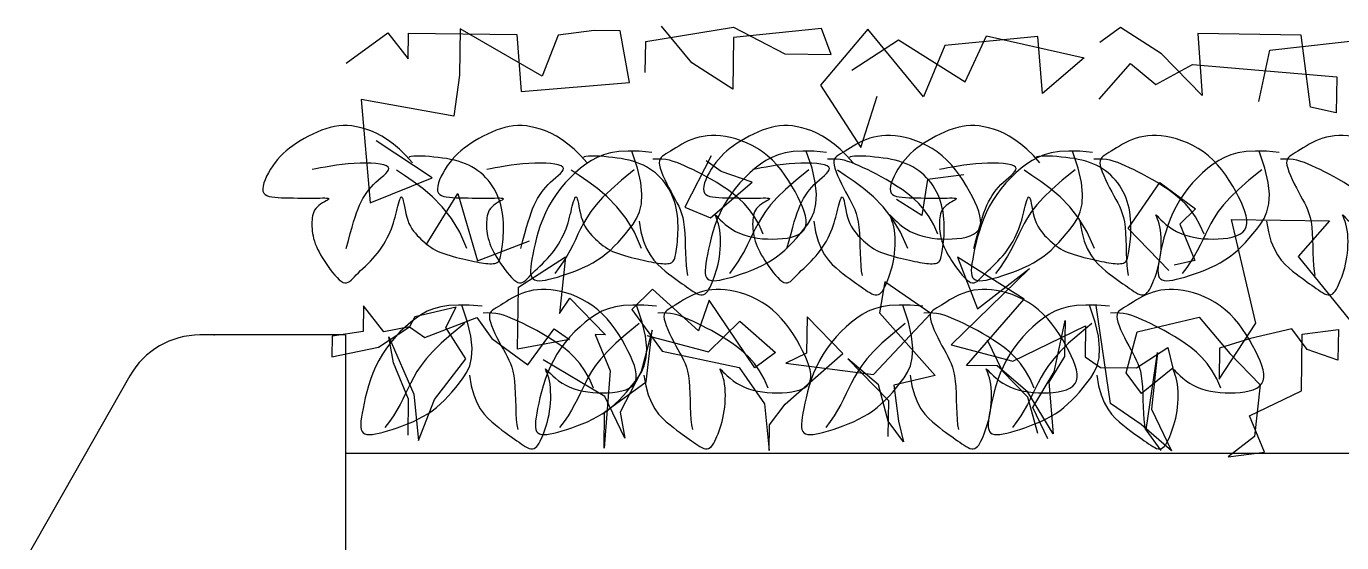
# Model space of a CAD drawing. Extents: x -1568 to -728, y -1287 to -990.
# Drawn here: x -1363.236 to -1359.157, y -1213.645 to -1212.044 of the extents above; entities that cross this region are included whole.
import ezdxf

# ---------------------------------------------------------------- set-up
doc = ezdxf.new("R2010")
doc.units = 0
doc.header["$LTSCALE"] = 5
doc.layers.get('0').update_dxf_attribs({"linetype": 'CONTINUOUS'})
for name, color, linetype in [('fz', 7, 'CONTINUOUS'), ('LH', 94, 'CONTINUOUS'), ('PP-COM', 7, 'CONTINUOUS'), ('尺寸标注', 2, 'CONTINUOUS'), ('绿化', 3, 'CONTINUOUS')]:
    doc.layers.add(name, color=color, linetype=linetype)

# ---------------------------------------------------------------- blocks, each defined once
blk = doc.blocks.new('cs2')
for p, q in [((4730.5877, 1071.789), (4730.1362, 1071.789)), ((4730.5877, 1071.789), (4730.5877, 1069.539)), ((4729.9188, 1071.6624), (4729.5975, 1071.0964))]:
    blk.add_line(p, q)
blk.add_arc((4730.1362, 1071.539), 0.25, 90, 150.42)
blk.add_point((4730.1798, 1071.789))
blk = doc.blocks.new('LIM43')
at = {"color": 98}
for p, q in [((942284.7649, 2579500.7787), (942284.7629, 2579500.6348)), ((942285.019, 2579500.6313), (942284.7649, 2579500.7787)), ((942285.1809, 2579500.773), (942285.0687, 2579500.7585)), ((942285.2609, 2579500.7719), (942285.1809, 2579500.773)), ((942285.2907, 2579500.6116), (942285.2609, 2579500.7719)), ((942285.3405, 2579500.7388), (942285.6132, 2579500.7831)), ((942285.4836, 2579500.6729), (942285.3891, 2579500.7861)), ((942285.8852, 2579500.7793), (942285.6127, 2579500.7511)), ((942285.6132, 2579500.7831), (942285.7721, 2579500.7009)), ((942286.0292, 2579500.7774), (942285.8828, 2579500.6035)), ((942285.9161, 2579500.699), (942285.8852, 2579500.7793)), ((942286.2023, 2579500.5672), (942286.0292, 2579500.7774)), ((942286.8134, 2579500.7827), (942286.7487, 2579500.7356)), ((942286.9403, 2579500.701), (942286.8134, 2579500.7827)), ((942284.4114, 2579500.6716), (942284.5407, 2579500.7657)), ((942284.5407, 2579500.7657), (942284.6036, 2579500.6849)), ((942284.6036, 2579500.6849), (942284.6047, 2579500.7649)), ((942284.6047, 2579500.7649), (942284.9407, 2579500.7603)), ((942284.9407, 2579500.7603), (942284.9543, 2579500.5842)), ((942285.0687, 2579500.7585), (942285.019, 2579500.6313)), ((942285.3392, 2579500.6429), (942285.3405, 2579500.7388)), ((942285.6127, 2579500.7511), (942285.6105, 2579500.5912)), ((942285.9794, 2579500.6501), (942286.1247, 2579500.7441)), ((942286.1247, 2579500.7441), (942286.331, 2579500.6134)), ((942286.557, 2579500.7542), (942286.2685, 2579500.7261)), ((942286.331, 2579500.6134), (942286.397, 2579500.7564)), ((942286.397, 2579500.7564), (942286.7001, 2579500.6883)), ((942286.5706, 2579500.5781), (942286.557, 2579500.7542)), ((942287.3732, 2579500.759), (942287.0532, 2579500.7634)), ((942287.0532, 2579500.7634), (942287.0666, 2579500.5713)), ((942287.2765, 2579500.7124), (942287.6612, 2579500.7551)), ((942287.4021, 2579500.5348), (942287.3732, 2579500.759)), ((942285.7721, 2579500.7009), (942285.9161, 2579500.699)), ((942286.2685, 2579500.7261), (942286.2023, 2579500.5672)), ((942287.0666, 2579500.5713), (942286.9403, 2579500.701)), ((942287.2424, 2579500.5529), (942287.2765, 2579500.7124)), ((942285.6105, 2579500.5912), (942285.4836, 2579500.6729)), ((942286.7001, 2579500.6883), (942286.5706, 2579500.5781)), ((942286.7463, 2579500.5597), (942286.8439, 2579500.6703)), ((942286.8439, 2579500.6703), (942286.923, 2579500.6053)), ((942286.923, 2579500.6053), (942287.0359, 2579500.6677)), ((942287.0359, 2579500.6677), (942287.4835, 2579500.6296)), ((942284.7629, 2579500.6348), (942284.7452, 2579500.5071)), ((942284.9543, 2579500.5842), (942285.2907, 2579500.6116)), ((942287.4835, 2579500.6296), (942287.4819, 2579500.5177)), ((942285.8828, 2579500.6035), (942286.0081, 2579500.4099)), ((942286.0081, 2579500.4099), (942286.0583, 2579500.5691)), ((942284.7452, 2579500.5071), (942284.4578, 2579500.559)), ((942284.4578, 2579500.559), (942284.4855, 2579500.2389)), ((942287.4819, 2579500.5177), (942287.4021, 2579500.5348)), ((942284.6786, 2579500.3162), (942284.5041, 2579500.4305)), ((942285.5437, 2579500.3843), (942285.4615, 2579500.2255)), ((942285.575, 2579500.3359), (942285.5275, 2579500.3685)), ((942285.6706, 2579500.3026), (942285.575, 2579500.3359)), ((942286.3271, 2579500.3256), (942286.2148, 2579500.3112)), ((942284.4855, 2579500.2389), (942284.6786, 2579500.3162)), ((942285.5411, 2579500.1925), (942285.6706, 2579500.3026)), ((942286.2148, 2579500.3112), (942286.1973, 2579500.1995)), ((942286.8369, 2579500.1588), (942286.9349, 2579500.3013)), ((942286.9349, 2579500.3013), (942287.0458, 2579500.2199)), ((942284.6597, 2579500.1086), (942284.7579, 2579500.2671)), ((942284.7579, 2579500.2671), (942284.8191, 2579500.0584)), ((942286.1973, 2579500.1995), (942286.118, 2579500.2485)), ((942285.4615, 2579500.2255), (942285.5411, 2579500.1925)), ((942287.0458, 2579500.2199), (942286.9971, 2579500.1726)), ((942286.9971, 2579500.1726), (942287.0436, 2579500.06)), ((942287.1573, 2579500.1864), (942287.4613, 2579500.1822)), ((942287.233, 2579499.8656), (942287.1573, 2579500.1864)), ((942287.4613, 2579500.1822), (942287.3638, 2579500.0716)), ((942284.8191, 2579500.0584), (942284.98, 2579500.1202)), ((942286.9631, 2579500.0291), (942286.8369, 2579500.1588)), ((942284.946, 2579499.9767), (942285.0913, 2579500.0707)), ((942285.0913, 2579500.0707), (942285.0729, 2579499.8951)), ((942286.5138, 2579499.9393), (942286.3076, 2579500.0701)), ((942286.3076, 2579500.0701), (942286.3694, 2579499.9093)), ((942287.0436, 2579500.06), (942286.9794, 2579500.0449)), ((942287.3638, 2579500.0716), (942287.5999, 2579499.7806)), ((942286.5311, 2579500.035), (942286.2878, 2579499.7985)), ((942286.3694, 2579499.9093), (942286.5311, 2579500.035)), ((942284.9434, 2579499.7849), (942284.946, 2579499.9767)), ((942285.362, 2579499.9711), (942285.2971, 2579499.908)), ((942285.5043, 2579499.8412), (942285.362, 2579499.9711)), ((942286.0825, 2579499.9932), (942286.0652, 2579499.8975)), ((942286.2252, 2579499.8953), (942286.0825, 2579499.9932)), ((942284.4651, 2579499.9194), (942284.464, 2579499.8394)), ((942284.528, 2579499.8386), (942284.4651, 2579499.9194)), ((942284.7531, 2579499.9154), (942284.6247, 2579499.8852)), ((942284.7202, 2579499.8519), (942284.7531, 2579499.9154)), ((942285.0729, 2579499.8951), (942285.1056, 2579499.9426)), ((942285.1056, 2579499.9426), (942285.216, 2579499.8292)), ((942285.5376, 2579499.9367), (942285.5043, 2579499.8412)), ((942285.6787, 2579499.7269), (942285.5376, 2579499.9367)), ((942286.335, 2579499.7339), (942286.5138, 2579499.9393)), ((942286.7815, 2579499.6159), (942286.7376, 2579499.9203)), ((942284.6247, 2579499.8852), (942284.6082, 2579499.8534)), ((942284.6558, 2579499.8208), (942284.8167, 2579499.8826)), ((942284.8167, 2579499.8826), (942284.8638, 2579499.818)), ((942285.2971, 2579499.908), (942285.3914, 2579499.7788)), ((942285.8409, 2579499.8846), (942285.8394, 2579499.7727)), ((942285.9514, 2579499.7711), (942285.8409, 2579499.8846)), ((942286.0465, 2579499.7059), (942286.2252, 2579499.8953)), ((942286.0652, 2579499.8975), (942286.2385, 2579499.7033)), ((942286.8645, 2579499.8386), (942287.0572, 2579499.8839)), ((942287.0572, 2579499.8839), (942287.1517, 2579499.7707)), ((942284.464, 2579499.8394), (942284.3678, 2579499.8248)), ((942284.5114, 2579499.7908), (942284.6082, 2579499.8534)), ((942284.6082, 2579499.8534), (942284.528, 2579499.8386)), ((942284.6082, 2579499.8534), (942284.6558, 2579499.8208)), ((942284.7829, 2579499.7551), (942284.7202, 2579499.8519)), ((942284.9747, 2579499.7365), (942285.0563, 2579499.8473)), ((942285.0563, 2579499.8473), (942285.1038, 2579499.8147)), ((942285.3603, 2579499.8432), (942285.3265, 2579499.7157)), ((942285.3421, 2579499.6835), (942285.3603, 2579499.8432)), ((942285.5354, 2579499.7768), (942285.6327, 2579499.8714)), ((942285.6327, 2579499.8714), (942285.7434, 2579499.774)), ((942286.4792, 2579499.7479), (942286.7047, 2579499.8568)), ((942286.6068, 2579499.7142), (942286.6409, 2579499.8736)), ((942286.6409, 2579499.8736), (942286.6394, 2579499.7617)), ((942286.7047, 2579499.8568), (942286.7034, 2579499.7609)), ((942286.8308, 2579499.7112), (942286.8645, 2579499.8386)), ((942287.1186, 2579499.6912), (942287.233, 2579499.8656)), ((942287.3447, 2579499.848), (942287.2163, 2579499.8178)), ((942287.3919, 2579499.7834), (942287.3447, 2579499.848)), ((942287.3765, 2579499.8316), (942287.4888, 2579499.8461)), ((942287.4888, 2579499.8461), (942287.4874, 2579499.7502)), ((942284.3678, 2579499.8248), (942284.3669, 2579499.7608)), ((942284.5587, 2579499.7422), (942284.5438, 2579499.8224)), ((942284.5438, 2579499.8224), (942284.6214, 2579499.6454)), ((942284.8638, 2579499.818), (942284.9747, 2579499.7365)), ((942285.1038, 2579499.8147), (942284.9434, 2579499.7849)), ((942285.216, 2579499.8292), (942285.184, 2579499.8296)), ((942285.184, 2579499.8296), (942285.2305, 2579499.717)), ((942285.344, 2579499.8274), (942285.5354, 2579499.7768)), ((942286.2878, 2579499.7985), (942286.4792, 2579499.7479)), ((942286.4468, 2579499.7164), (942286.4001, 2579499.813)), ((942287.2163, 2579499.8178), (942287.1199, 2579499.7872)), ((942287.3741, 2579499.6558), (942287.3765, 2579499.8316)), ((942284.3669, 2579499.7608), (942284.5114, 2579499.7908)), ((942284.6852, 2579499.6286), (942284.7829, 2579499.7551)), ((942285.2134, 2579499.6373), (942285.0229, 2579499.7518)), ((942285.3914, 2579499.7788), (942285.6307, 2579499.7276)), ((942285.7434, 2579499.774), (942285.6787, 2579499.7269)), ((942285.7732, 2579499.6137), (942285.9514, 2579499.7711)), ((942285.8394, 2579499.7727), (942285.775, 2579499.7416)), ((942286.0621, 2579499.6737), (942285.9672, 2579499.7549)), ((942285.9672, 2579499.7549), (942286.0934, 2579499.6253)), ((942286.6394, 2579499.7617), (942286.5903, 2579499.6825)), ((942286.7034, 2579499.7609), (942286.751, 2579499.7282)), ((942286.863, 2579499.7267), (942286.9599, 2579499.7893)), ((942286.8924, 2579499.5344), (942286.9276, 2579499.7738)), ((942286.9276, 2579499.7738), (942286.9092, 2579499.5982)), ((942286.9599, 2579499.7893), (942286.975, 2579499.7252)), ((942287.1199, 2579499.7872), (942287.1186, 2579499.6912)), ((942287.1517, 2579499.7707), (942287.2463, 2579499.6735)), ((942287.4874, 2579499.7502), (942287.3919, 2579499.7834)), ((942284.6052, 2579499.6296), (942284.5587, 2579499.7422)), ((942285.2305, 2579499.717), (942285.2112, 2579499.4775)), ((942285.3265, 2579499.7157), (942285.2608, 2579499.5887)), ((942285.6307, 2579499.7276), (942285.7092, 2579499.6146)), ((942285.775, 2579499.7416), (942286.0465, 2579499.7059)), ((942286.431, 2579499.7326), (942286.335, 2579499.7339)), ((942286.5259, 2579499.6514), (942286.431, 2579499.7326)), ((942286.5257, 2579499.6354), (942286.4468, 2579499.7164)), ((942286.5412, 2579499.6032), (942286.6068, 2579499.7142)), ((942286.751, 2579499.7282), (942286.863, 2579499.7267)), ((942286.8779, 2579499.6466), (942286.8308, 2579499.7112)), ((942286.975, 2579499.7252), (942286.8779, 2579499.6466)), ((942285.2128, 2579499.5894), (942285.3421, 2579499.6835)), ((942286.0926, 2579499.5614), (942286.0621, 2579499.6737)), ((942286.2385, 2579499.7033), (942286.1101, 2579499.673)), ((942286.1101, 2579499.673), (942286.1246, 2579499.5609)), ((942286.5903, 2579499.6825), (942286.6041, 2579499.5224)), ((942287.2463, 2579499.6735), (942287.2282, 2579499.5139)), ((942284.6037, 2579499.5177), (942284.6052, 2579499.6296)), ((942284.6214, 2579499.6454), (942284.6354, 2579499.5013)), ((942285.2757, 2579499.5086), (942285.2134, 2579499.6373)), ((942286.5561, 2579499.523), (942286.5257, 2579499.6354)), ((942286.6041, 2579499.5224), (942286.5259, 2579499.6514)), ((942287.213, 2579499.578), (942287.3741, 2579499.6558)), ((942284.6354, 2579499.5013), (942284.6852, 2579499.6286)), ((942285.2112, 2579499.4775), (942285.2128, 2579499.5894)), ((942285.2608, 2579499.5887), (942285.2757, 2579499.5086)), ((942285.7092, 2579499.6146), (942285.7232, 2579499.4705)), ((942285.7243, 2579499.5504), (942285.7732, 2579499.6137)), ((942286.0934, 2579499.6253), (942286.0919, 2579499.5134)), ((942286.5879, 2579499.5066), (942286.5412, 2579499.6032)), ((942286.8766, 2579499.5506), (942286.7815, 2579499.6159)), ((942286.9092, 2579499.5982), (942286.9715, 2579499.4694)), ((942285.7232, 2579499.4705), (942285.7243, 2579499.5504)), ((942286.1397, 2579499.4968), (942286.0926, 2579499.5614)), ((942286.1246, 2579499.5609), (942286.1397, 2579499.4968)), ((942286.9715, 2579499.4694), (942286.8766, 2579499.5506)), ((942287.2595, 2579499.4655), (942287.213, 2579499.578)), ((942286.9395, 2579499.4698), (942286.8924, 2579499.5344)), ((942287.2282, 2579499.5139), (942287.1473, 2579499.451)), ((942287.1473, 2579499.451), (942287.2595, 2579499.4655))]:
    blk.add_line(p, q, dxfattribs=at)
blk = doc.blocks.new('花')
at = {"layer": 'LH', "color": 12}
for p, q in [((0.5797, 0.4507), (0.5698, 0.4448)), ((0.5901, 0.4561), (0.5797, 0.4507)), ((0.6009, 0.461), (0.5901, 0.4561)), ((0.6123, 0.4652), (0.6009, 0.461)), ((0.6241, 0.4688), (0.6123, 0.4652)), ((0.6366, 0.4716), (0.6241, 0.4688)), ((0.6496, 0.4736), (0.6366, 0.4716)), ((0.6634, 0.4747), (0.6496, 0.4736)), ((0.6779, 0.4749), (0.6634, 0.4747)), ((0.6932, 0.4741), (0.6779, 0.4749)), ((0.7092, 0.4722), (0.6932, 0.4741)), ((0.7259, 0.4693), (0.7092, 0.4722)), ((0.7431, 0.4652), (0.7259, 0.4693)), ((0.7605, 0.4599), (0.7431, 0.4652)), ((0.7779, 0.4533), (0.7605, 0.4599)), ((0.7953, 0.4454), (0.7779, 0.4533)), ((-0.4909, 0.4092), (-0.5041, 0.4071)), ((-0.4776, 0.4103), (-0.4909, 0.4092)), ((-0.4639, 0.4103), (-0.4776, 0.4103)), ((-0.4498, 0.4093), (-0.4639, 0.4103)), ((-0.4351, 0.4072), (-0.4498, 0.4093)), ((0.5205, 0.4095), (0.5141, 0.4049)), ((0.5274, 0.4146), (0.5205, 0.4095)), ((0.5349, 0.4203), (0.5274, 0.4146)), ((0.5429, 0.4263), (0.5349, 0.4203)), ((0.5514, 0.4325), (0.5429, 0.4263)), ((0.5604, 0.4387), (0.5514, 0.4325)), ((0.5698, 0.4448), (0.5604, 0.4387)), ((0.8123, 0.4361), (0.7953, 0.4454)), ((0.8287, 0.4253), (0.8123, 0.4361)), ((0.8445, 0.4131), (0.8287, 0.4253)), ((0.8595, 0.3996), (0.8445, 0.4131)), ((-0.5955, 0.3677), (-0.6078, 0.3596)), ((-0.5828, 0.3754), (-0.5955, 0.3677)), ((-0.5698, 0.3826), (-0.5828, 0.3754)), ((-0.5567, 0.3892), (-0.5698, 0.3826)), ((-0.5435, 0.395), (-0.5567, 0.3892)), ((-0.5303, 0.4), (-0.5435, 0.395)), ((-0.5172, 0.4041), (-0.5303, 0.4)), ((-0.5041, 0.4071), (-0.5172, 0.4041)), ((-0.4197, 0.4041), (-0.4351, 0.4072)), ((-0.4036, 0.3998), (-0.4197, 0.4041)), ((-0.3867, 0.3941), (-0.4036, 0.3998)), ((-0.369, 0.3867), (-0.3867, 0.3941)), ((-0.3504, 0.3772), (-0.369, 0.3867)), ((-0.331, 0.3653), (-0.3504, 0.3772)), ((0.3021, 0.3764), (0.2851, 0.3652)), ((0.321, 0.3859), (0.3021, 0.3764)), ((0.3425, 0.3937), (0.321, 0.3859)), ((0.3674, 0.3998), (0.3425, 0.3937)), ((0.3964, 0.4039), (0.3674, 0.3998)), ((0.4303, 0.4061), (0.3964, 0.4039)), ((0.4295, 0.3534), (0.4075, 0.4044)), ((0.47, 0.4062), (0.4303, 0.4061)), ((0.4891, 0.387), (0.4751, 0.385)), ((0.5023, 0.3878), (0.4891, 0.387)), ((0.4954, 0.3823), (0.4953, 0.3759)), ((0.4953, 0.3759), (0.4968, 0.3682)), ((0.4969, 0.3877), (0.4954, 0.3823)), ((0.4968, 0.3682), (0.5, 0.3591)), ((0.4996, 0.3924), (0.4969, 0.3877)), ((0.5035, 0.3966), (0.4996, 0.3924)), ((0.5147, 0.3874), (0.5023, 0.3878)), ((0.5084, 0.4007), (0.5035, 0.3966)), ((0.5141, 0.4049), (0.5084, 0.4007)), ((0.5267, 0.3861), (0.5147, 0.3874)), ((0.5385, 0.3838), (0.5267, 0.3861)), ((0.5503, 0.3808), (0.5385, 0.3838)), ((0.5622, 0.3771), (0.5503, 0.3808)), ((0.5745, 0.373), (0.5622, 0.3771)), ((0.5875, 0.3683), (0.5745, 0.373)), ((0.601, 0.3633), (0.5875, 0.3683)), ((0.8738, 0.3851), (0.8595, 0.3996)), ((0.8872, 0.3699), (0.8738, 0.3851)), ((0.8998, 0.3542), (0.8872, 0.3699)), ((-0.6414, 0.334), (-0.6512, 0.3253)), ((-0.6308, 0.3427), (-0.6414, 0.334)), ((-0.6196, 0.3512), (-0.6308, 0.3427)), ((-0.6078, 0.3596), (-0.6196, 0.3512)), ((-0.3106, 0.3508), (-0.331, 0.3653)), ((-0.2893, 0.3332), (-0.3106, 0.3508)), ((-0.267, 0.3124), (-0.2893, 0.3332)), ((-0.2776, 0.3296), (-0.2796, 0.3273)), ((-0.2724, 0.3315), (-0.2776, 0.3296)), ((-0.2646, 0.333), (-0.2724, 0.3315)), ((-0.2545, 0.3341), (-0.2646, 0.333)), ((-0.2428, 0.3349), (-0.2545, 0.3341)), ((-0.2299, 0.3354), (-0.2428, 0.3349)), ((-0.2163, 0.3356), (-0.2299, 0.3354)), ((-0.2025, 0.3355), (-0.2163, 0.3356)), ((-0.1889, 0.3352), (-0.2025, 0.3355)), ((-0.1756, 0.3347), (-0.1889, 0.3352)), ((-0.1627, 0.3338), (-0.1756, 0.3347)), ((-0.1502, 0.3326), (-0.1627, 0.3338)), ((-0.1379, 0.3309), (-0.1502, 0.3326)), ((-0.1261, 0.3288), (-0.1379, 0.3309)), ((-0.1145, 0.3262), (-0.1261, 0.3288)), ((0.2535, 0.3385), (0.2384, 0.3231)), ((0.2691, 0.3526), (0.2535, 0.3385)), ((0.2851, 0.3652), (0.2691, 0.3526)), ((0.4201, 0.348), (0.3832, 0.3123)), ((0.4433, 0.3104), (0.4295, 0.3534)), ((0.5, 0.3591), (0.5045, 0.3487)), ((0.5045, 0.3487), (0.5103, 0.3374)), ((0.5103, 0.3374), (0.5169, 0.3254)), ((0.6152, 0.3577), (0.601, 0.3633)), ((0.63, 0.3515), (0.6152, 0.3577)), ((0.6454, 0.3448), (0.63, 0.3515)), ((0.6615, 0.3373), (0.6454, 0.3448)), ((0.6782, 0.3292), (0.6615, 0.3373)), ((0.6956, 0.3202), (0.6782, 0.3292)), ((0.9116, 0.3382), (0.8998, 0.3542)), ((0.9225, 0.3222), (0.9116, 0.3382)), ((-0.6847, 0.2879), (-0.6917, 0.2777)), ((-0.6772, 0.2977), (-0.6847, 0.2879)), ((-0.6691, 0.3072), (-0.6772, 0.2977)), ((-0.6605, 0.3163), (-0.6691, 0.3072)), ((-0.6512, 0.3253), (-0.6605, 0.3163)), ((-0.4836, 0.2888), (-0.5016, 0.2848)), ((-0.4653, 0.2923), (-0.4836, 0.2888)), ((-0.447, 0.2954), (-0.4653, 0.2923)), ((-0.4289, 0.2977), (-0.447, 0.2954)), ((-0.4114, 0.2993), (-0.4289, 0.2977)), ((-0.3949, 0.3002), (-0.4114, 0.2993)), ((-0.3799, 0.3003), (-0.3949, 0.3002)), ((-0.3666, 0.2996), (-0.3799, 0.3003)), ((-0.3555, 0.2981), (-0.3666, 0.2996)), ((-0.3469, 0.2958), (-0.3555, 0.2981)), ((-0.3413, 0.2926), (-0.3469, 0.2958)), ((-0.3389, 0.2886), (-0.3413, 0.2926)), ((-0.3393, 0.2838), (-0.3389, 0.2886)), ((-0.1034, 0.323), (-0.1145, 0.3262)), ((-0.0926, 0.3192), (-0.1034, 0.323)), ((-0.0822, 0.3148), (-0.0926, 0.3192)), ((-0.0723, 0.3098), (-0.0822, 0.3148)), ((-0.0627, 0.3043), (-0.0723, 0.3098)), ((-0.0535, 0.2983), (-0.0627, 0.3043)), ((-0.0448, 0.2918), (-0.0535, 0.2983)), ((-0.0365, 0.2849), (-0.0448, 0.2918)), ((0.21, 0.2891), (0.1971, 0.2707)), ((0.2238, 0.3066), (0.21, 0.2891)), ((0.2384, 0.3231), (0.2238, 0.3066)), ((0.3832, 0.3123), (0.3533, 0.281)), ((0.45, 0.2744), (0.4433, 0.3104)), ((0.5169, 0.3254), (0.5242, 0.3132)), ((0.5242, 0.3132), (0.5318, 0.3009)), ((0.5318, 0.3009), (0.5395, 0.2889)), ((0.5395, 0.2889), (0.547, 0.2775)), ((0.7136, 0.3104), (0.6956, 0.3202)), ((0.732, 0.2992), (0.7136, 0.3104)), ((0.7506, 0.2864), (0.732, 0.2992)), ((0.7689, 0.2715), (0.7506, 0.2864)), ((0.9325, 0.3065), (0.9225, 0.3222)), ((0.9415, 0.2913), (0.9325, 0.3065)), ((0.9494, 0.2767), (0.9415, 0.2913)), ((-0.7044, 0.2558), (-0.7098, 0.2444)), ((-0.6983, 0.267), (-0.7044, 0.2558)), ((-0.6917, 0.2777), (-0.6983, 0.267)), ((-0.5639, 0.2687), (-0.5755, 0.2654)), ((-0.5503, 0.2725), (-0.5639, 0.2687)), ((-0.5352, 0.2765), (-0.5503, 0.2725)), ((-0.5189, 0.2807), (-0.5352, 0.2765)), ((-0.5016, 0.2848), (-0.5189, 0.2807)), ((-0.3749, 0.2429), (-0.3674, 0.2508)), ((-0.3674, 0.2508), (-0.3598, 0.2584)), ((-0.3598, 0.2584), (-0.3528, 0.2656)), ((-0.3528, 0.2656), (-0.3467, 0.2722)), ((-0.3467, 0.2722), (-0.342, 0.2784)), ((-0.342, 0.2784), (-0.3393, 0.2838)), ((-0.2887, 0.2709), (-0.3142, 0.2852)), ((-0.2597, 0.2546), (-0.2887, 0.2709)), ((-0.2285, 0.2353), (-0.2597, 0.2546)), ((-0.0287, 0.2775), (-0.0365, 0.2849)), ((-0.0214, 0.2698), (-0.0287, 0.2775)), ((-0.0145, 0.2617), (-0.0214, 0.2698)), ((-0.0081, 0.2531), (-0.0145, 0.2617)), ((-0.0021, 0.2443), (-0.0081, 0.2531)), ((0.1851, 0.2516), (0.1743, 0.232)), ((0.1971, 0.2707), (0.1851, 0.2516)), ((0.3296, 0.2535), (0.311, 0.2291)), ((0.3533, 0.281), (0.3296, 0.2535)), ((0.4509, 0.2443), (0.45, 0.2744)), ((0.547, 0.2775), (0.554, 0.2669)), ((0.554, 0.2669), (0.5606, 0.2568)), ((0.5606, 0.2568), (0.5668, 0.2468)), ((0.5668, 0.2468), (0.5724, 0.2364)), ((0.7869, 0.254), (0.7689, 0.2715)), ((0.8042, 0.2335), (0.7869, 0.254)), ((0.9559, 0.2627), (0.9494, 0.2767)), ((0.9608, 0.2496), (0.9559, 0.2627)), ((0.964, 0.2372), (0.9608, 0.2496)), ((-0.7212, 0.2114), (-0.7228, 0.2017)), ((-0.7184, 0.222), (-0.7212, 0.2114)), ((-0.7146, 0.2331), (-0.7184, 0.222)), ((-0.7098, 0.2444), (-0.7146, 0.2331)), ((-0.4061, 0.1988), (-0.4008, 0.2084)), ((-0.4008, 0.2084), (-0.395, 0.2175)), ((-0.395, 0.2175), (-0.3887, 0.2263)), ((-0.3887, 0.2263), (-0.382, 0.2348)), ((-0.382, 0.2348), (-0.3749, 0.2429)), ((-0.1961, 0.2122), (-0.2285, 0.2353)), ((-0.1637, 0.1842), (-0.1961, 0.2122)), ((0.0033, 0.235), (-0.0021, 0.2443)), ((0.0082, 0.2254), (0.0033, 0.235)), ((0.0127, 0.2155), (0.0082, 0.2254)), ((0.0166, 0.2052), (0.0127, 0.2155)), ((0.02, 0.1945), (0.0166, 0.2052)), ((0.1648, 0.2119), (0.1566, 0.1916)), ((0.1743, 0.232), (0.1648, 0.2119)), ((0.2967, 0.2074), (0.2857, 0.1875)), ((0.311, 0.2291), (0.2967, 0.2074)), ((0.4399, 0.198), (0.4471, 0.2192)), ((0.4471, 0.2192), (0.4509, 0.2443)), ((0.5724, 0.2364), (0.5775, 0.2253)), ((0.5775, 0.2253), (0.582, 0.2129)), ((0.582, 0.2129), (0.5861, 0.1991)), ((0.682, 0.2284), (0.682, 0.2291)), ((0.682, 0.2291), (0.6836, 0.2281)), ((0.6831, 0.2259), (0.682, 0.2284)), ((0.6852, 0.222), (0.6831, 0.2259)), ((0.6836, 0.2281), (0.6869, 0.2253)), ((0.688, 0.2166), (0.6852, 0.222)), ((0.6869, 0.2253), (0.6919, 0.221)), ((0.6911, 0.2099), (0.688, 0.2166)), ((0.6944, 0.202), (0.6911, 0.2099)), ((0.6919, 0.221), (0.6984, 0.2155)), ((0.6984, 0.2155), (0.7063, 0.2092)), ((0.7063, 0.2092), (0.7154, 0.2025)), ((0.8205, 0.2097), (0.8042, 0.2335)), ((0.8356, 0.182), (0.8205, 0.2097)), ((0.9544, 0.1981), (0.9605, 0.2062)), ((0.9605, 0.2062), (0.964, 0.2155)), ((0.9651, 0.2258), (0.964, 0.2372)), ((0.964, 0.2155), (0.9651, 0.2258)), ((-0.7228, 0.2017), (-0.723, 0.1931)), ((-0.723, 0.1931), (-0.7218, 0.1859)), ((-0.7218, 0.1859), (-0.7189, 0.1803)), ((-0.7189, 0.1803), (-0.7145, 0.1761)), ((-0.7145, 0.1761), (-0.7087, 0.1731)), ((-0.7087, 0.1731), (-0.7016, 0.1713)), ((-0.7016, 0.1713), (-0.6933, 0.1703)), ((-0.6933, 0.1703), (-0.6839, 0.17)), ((-0.6839, 0.17), (-0.6736, 0.1701)), ((-0.6736, 0.1701), (-0.6625, 0.1706)), ((-0.6625, 0.1706), (-0.6506, 0.1712)), ((-0.6506, 0.1712), (-0.6383, 0.1719)), ((-0.6383, 0.1719), (-0.6256, 0.1727)), ((-0.6256, 0.1727), (-0.6128, 0.1735)), ((-0.6128, 0.1735), (-0.6001, 0.1744)), ((-0.6001, 0.1744), (-0.5877, 0.1754)), ((-0.5877, 0.1754), (-0.5757, 0.1764)), ((-0.5757, 0.1764), (-0.5644, 0.1774)), ((-0.5644, 0.1774), (-0.5539, 0.1785)), ((-0.5539, 0.1785), (-0.5445, 0.1794)), ((-0.5445, 0.1794), (-0.5362, 0.1803)), ((-0.5348, 0.1647), (-0.5404, 0.1604)), ((-0.5362, 0.1803), (-0.5291, 0.1808)), ((-0.5294, 0.1686), (-0.5348, 0.1647)), ((-0.5245, 0.1721), (-0.5294, 0.1686)), ((-0.5291, 0.1808), (-0.5235, 0.1811)), ((-0.5204, 0.175), (-0.5245, 0.1721)), ((-0.5235, 0.1811), (-0.5194, 0.181)), ((-0.5176, 0.1774), (-0.5204, 0.175)), ((-0.5194, 0.181), (-0.517, 0.1804)), ((-0.5164, 0.1792), (-0.5176, 0.1774)), ((-0.517, 0.1804), (-0.5164, 0.1792)), ((-0.4236, 0.1558), (-0.4198, 0.1674)), ((-0.4198, 0.1674), (-0.4157, 0.1784)), ((-0.4157, 0.1784), (-0.4111, 0.1888)), ((-0.4111, 0.1888), (-0.4061, 0.1988)), ((-0.3042, 0.1569), (-0.3029, 0.1655)), ((-0.3029, 0.1655), (-0.3015, 0.1739)), ((-0.3015, 0.1739), (-0.3001, 0.1819)), ((-0.3001, 0.1819), (-0.2986, 0.1891)), ((-0.2986, 0.1891), (-0.297, 0.1952)), ((-0.297, 0.1952), (-0.2954, 0.2)), ((-0.2954, 0.2), (-0.2937, 0.203)), ((-0.2937, 0.203), (-0.2919, 0.2039)), ((-0.2919, 0.2039), (-0.29, 0.2024)), ((-0.29, 0.2024), (-0.288, 0.1984)), ((-0.288, 0.1984), (-0.2858, 0.1921)), ((-0.2858, 0.1921), (-0.2835, 0.184)), ((-0.2835, 0.184), (-0.2809, 0.1747)), ((-0.2809, 0.1747), (-0.278, 0.1644)), ((-0.278, 0.1644), (-0.2747, 0.1537)), ((-0.1322, 0.1503), (-0.1637, 0.1842)), ((0.023, 0.1837), (0.02, 0.1945)), ((0.0254, 0.1727), (0.023, 0.1837)), ((0.0275, 0.1617), (0.0254, 0.1727)), ((0.1498, 0.1712), (0.1441, 0.1509)), ((0.1566, 0.1916), (0.1498, 0.1712)), ((0.277, 0.169), (0.2696, 0.1513)), ((0.2857, 0.1875), (0.277, 0.169)), ((0.4096, 0.1478), (0.42, 0.1633)), ((0.42, 0.1633), (0.4305, 0.1797)), ((0.4305, 0.1797), (0.4399, 0.198)), ((0.4485, 0.19), (0.4569, 0.1573)), ((0.5861, 0.1991), (0.5896, 0.1832)), ((0.5896, 0.1832), (0.5926, 0.1651)), ((0.5926, 0.1651), (0.5952, 0.1453)), ((0.6974, 0.1929), (0.6944, 0.202)), ((0.7001, 0.1829), (0.6974, 0.1929)), ((0.7023, 0.1721), (0.7001, 0.1829)), ((0.704, 0.1607), (0.7023, 0.1721)), ((0.7154, 0.2025), (0.7257, 0.1957)), ((0.7257, 0.1957), (0.737, 0.1893)), ((0.737, 0.1893), (0.7492, 0.1834)), ((0.7492, 0.1834), (0.762, 0.1786)), ((0.762, 0.1786), (0.7756, 0.1747)), ((0.7756, 0.1747), (0.7896, 0.1717)), ((0.7896, 0.1717), (0.8042, 0.1696)), ((0.8042, 0.1696), (0.8191, 0.1684)), ((0.8191, 0.1684), (0.8343, 0.1679)), ((0.8343, 0.1679), (0.8496, 0.1682)), ((0.8496, 0.1682), (0.8651, 0.1692)), ((0.8651, 0.1692), (0.8805, 0.1708)), ((0.8805, 0.1708), (0.8956, 0.1732)), ((0.8956, 0.1732), (0.91, 0.1763)), ((0.91, 0.1763), (0.9234, 0.1803)), ((0.9234, 0.1803), (0.9355, 0.1852)), ((0.9355, 0.1852), (0.9459, 0.1911)), ((0.9459, 0.1911), (0.9544, 0.1981)), ((-0.5621, 0.1228), (-0.5626, 0.1166)), ((-0.5611, 0.1289), (-0.5621, 0.1228)), ((-0.5595, 0.1347), (-0.5611, 0.1289)), ((-0.5573, 0.1403), (-0.5595, 0.1347)), ((-0.5543, 0.1457), (-0.5573, 0.1403)), ((-0.5504, 0.1509), (-0.5543, 0.1457)), ((-0.5457, 0.1558), (-0.5504, 0.1509)), ((-0.5404, 0.1604), (-0.5457, 0.1558)), ((-0.4339, 0.1144), (-0.4305, 0.1297)), ((-0.4305, 0.1297), (-0.4272, 0.1434)), ((-0.4272, 0.1434), (-0.4236, 0.1558)), ((-0.3105, 0.1212), (-0.3087, 0.1303)), ((-0.3087, 0.1303), (-0.3071, 0.1393)), ((-0.3071, 0.1393), (-0.3056, 0.1482)), ((-0.3056, 0.1482), (-0.3042, 0.1569)), ((-0.2747, 0.1537), (-0.2711, 0.1431)), ((-0.2711, 0.1431), (-0.2669, 0.1331)), ((-0.2669, 0.1331), (-0.2623, 0.1239)), ((-0.2623, 0.1239), (-0.2572, 0.1156)), ((-0.1029, 0.1097), (-0.1322, 0.1503)), ((0.0291, 0.1507), (0.0275, 0.1617)), ((0.0304, 0.1399), (0.0291, 0.1507)), ((0.0313, 0.1293), (0.0304, 0.1399)), ((0.0319, 0.1191), (0.0313, 0.1293)), ((0.1395, 0.1311), (0.1357, 0.1118)), ((0.1441, 0.1509), (0.1395, 0.1311)), ((0.2628, 0.1338), (0.2561, 0.1163)), ((0.2696, 0.1513), (0.2628, 0.1338)), ((0.3887, 0.1192), (0.3992, 0.1331)), ((0.3992, 0.1331), (0.4096, 0.1478)), ((0.4569, 0.1573), (0.4671, 0.1299)), ((0.4671, 0.1299), (0.4785, 0.1072)), ((0.5952, 0.1453), (0.5976, 0.1247)), ((0.5976, 0.1247), (0.5999, 0.1039)), ((0.7053, 0.1487), (0.704, 0.1607)), ((0.7061, 0.1365), (0.7053, 0.1487)), ((0.7065, 0.1242), (0.7061, 0.1365)), ((0.7064, 0.112), (0.7065, 0.1242)), ((-0.5626, 0.1166), (-0.5627, 0.1101)), ((-0.5627, 0.1101), (-0.5625, 0.1035)), ((-0.5625, 0.1035), (-0.5621, 0.0967)), ((-0.5621, 0.0967), (-0.5614, 0.0897)), ((-0.5614, 0.0897), (-0.5605, 0.0825)), ((-0.5605, 0.0825), (-0.5592, 0.0752)), ((-0.4411, 0.0775), (-0.4374, 0.0971)), ((-0.4374, 0.0971), (-0.4339, 0.1144)), ((-0.3255, 0.0733), (-0.3216, 0.0832)), ((-0.3216, 0.0832), (-0.3181, 0.0929)), ((-0.3181, 0.0929), (-0.3152, 0.1025)), ((-0.3152, 0.1025), (-0.3127, 0.112)), ((-0.3127, 0.112), (-0.3105, 0.1212)), ((-0.2572, 0.1156), (-0.2517, 0.108)), ((-0.2517, 0.108), (-0.246, 0.1012)), ((-0.246, 0.1012), (-0.24, 0.0949)), ((-0.24, 0.0949), (-0.2338, 0.0891)), ((-0.2338, 0.0891), (-0.2276, 0.0837)), ((-0.2276, 0.0837), (-0.2213, 0.0785)), ((-0.0767, 0.0613), (-0.1029, 0.1097)), ((0.0316, 0.0753), (0.032, 0.083)), ((0.0323, 0.1094), (0.0319, 0.1191)), ((0.032, 0.083), (0.0322, 0.0913)), ((0.0322, 0.0913), (0.0324, 0.1001)), ((0.0324, 0.1001), (0.0323, 0.1094)), ((0.1327, 0.0934), (0.1303, 0.076)), ((0.1357, 0.1118), (0.1327, 0.0934)), ((0.2492, 0.0987), (0.2418, 0.081)), ((0.2561, 0.1163), (0.2492, 0.0987)), ((0.343, 0.0704), (0.3553, 0.0816)), ((0.3553, 0.0816), (0.3669, 0.0935)), ((0.3669, 0.0935), (0.378, 0.106)), ((0.378, 0.106), (0.3887, 0.1192)), ((0.4785, 0.1072), (0.4909, 0.0886)), ((0.4909, 0.0886), (0.5039, 0.0735)), ((0.5999, 0.1039), (0.6024, 0.0837)), ((0.6024, 0.0837), (0.6051, 0.0649)), ((0.7035, 0.0772), (0.7049, 0.0884)), ((0.7049, 0.0884), (0.7059, 0.1)), ((0.7059, 0.1), (0.7064, 0.112)), ((-0.5592, 0.0752), (-0.5576, 0.0678)), ((-0.5576, 0.0678), (-0.5555, 0.0603)), ((-0.5555, 0.0603), (-0.553, 0.0526)), ((-0.553, 0.0526), (-0.55, 0.0448)), ((-0.55, 0.0448), (-0.5465, 0.0369)), ((-0.4497, 0.0301), (-0.4452, 0.0553)), ((-0.4452, 0.0553), (-0.4411, 0.0775)), ((-0.3456, 0.0338), (-0.34, 0.0436)), ((-0.34, 0.0436), (-0.3347, 0.0534)), ((-0.3347, 0.0534), (-0.3299, 0.0634)), ((-0.3299, 0.0634), (-0.3255, 0.0733)), ((-0.2213, 0.0785), (-0.215, 0.0735)), ((-0.215, 0.0735), (-0.2087, 0.0688)), ((-0.2087, 0.0688), (-0.2022, 0.0642)), ((-0.2022, 0.0642), (-0.1956, 0.0598)), ((-0.1956, 0.0598), (-0.1886, 0.0557)), ((-0.1886, 0.0557), (-0.1813, 0.0518)), ((-0.1813, 0.0518), (-0.1735, 0.0483)), ((-0.1735, 0.0483), (-0.1652, 0.045)), ((-0.1652, 0.045), (-0.1563, 0.0421)), ((-0.1563, 0.0421), (-0.1469, 0.0394)), ((0.0285, 0.0404), (0.0291, 0.0448)), ((0.0291, 0.0448), (0.0296, 0.0498)), ((0.0296, 0.0498), (0.0301, 0.0553)), ((0.0301, 0.0553), (0.0306, 0.0614)), ((0.0306, 0.0614), (0.0311, 0.068)), ((0.0311, 0.068), (0.0316, 0.0753)), ((0.1269, 0.0452), (0.1258, 0.032)), ((0.1284, 0.0599), (0.1269, 0.0452)), ((0.1303, 0.076), (0.1284, 0.0599)), ((0.2243, 0.0446), (0.2137, 0.0259)), ((0.2336, 0.063), (0.2243, 0.0446)), ((0.2418, 0.081), (0.2336, 0.063)), ((0.3009, 0.0403), (0.3157, 0.0498)), ((0.3157, 0.0498), (0.3298, 0.0598)), ((0.3298, 0.0598), (0.343, 0.0704)), ((0.5039, 0.0735), (0.5169, 0.0613)), ((0.5169, 0.0613), (0.5297, 0.0512)), ((0.5297, 0.0512), (0.5418, 0.0427)), ((0.5418, 0.0427), (0.553, 0.0353)), ((0.6051, 0.0649), (0.6083, 0.0483)), ((0.6083, 0.0483), (0.6121, 0.0346)), ((0.6951, 0.0368), (0.6975, 0.0462)), ((0.6975, 0.0462), (0.6997, 0.0561)), ((0.6997, 0.0561), (0.7018, 0.0664)), ((0.7018, 0.0664), (0.7035, 0.0772)), ((-0.5465, 0.0369), (-0.5425, 0.0289)), ((-0.5425, 0.0289), (-0.538, 0.0208)), ((-0.538, 0.0208), (-0.533, 0.0126)), ((-0.533, 0.0126), (-0.5275, 0.0043)), ((-0.5275, 0.0043), (-0.5215, -0.0042)), ((-0.3719, -0.0028), (-0.3649, 0.0059)), ((-0.3649, 0.0059), (-0.3581, 0.015)), ((-0.3581, 0.015), (-0.3517, 0.0243)), ((-0.3517, 0.0243), (-0.3456, 0.0338)), ((-0.1469, 0.0394), (-0.1371, 0.0371)), ((-0.1371, 0.0371), (-0.1271, 0.0349)), ((-0.1271, 0.0349), (-0.1169, 0.033)), ((-0.1169, 0.033), (-0.1068, 0.0312)), ((-0.1068, 0.0312), (-0.0968, 0.0296)), ((-0.0968, 0.0296), (-0.087, 0.0281)), ((-0.087, 0.0281), (-0.0776, 0.0267)), ((-0.0776, 0.0267), (-0.0685, 0.0254)), ((-0.0685, 0.0254), (-0.0598, 0.0242)), ((-0.0598, 0.0242), (-0.0514, 0.0232)), ((-0.0514, 0.0232), (-0.0434, 0.0222)), ((-0.0434, 0.0222), (-0.0357, 0.0214)), ((-0.0357, 0.0214), (-0.0283, 0.0208)), ((-0.0283, 0.0208), (-0.0213, 0.0204)), ((-0.0213, 0.0204), (-0.0145, 0.0201)), ((-0.0145, 0.0201), (-0.0082, 0.0201)), ((-0.0082, 0.0201), (-0.0022, 0.0202)), ((-0.0022, 0.0202), (0.0033, 0.0207)), ((0.0033, 0.0207), (0.0084, 0.0214)), ((0.0084, 0.0214), (0.0129, 0.0225)), ((0.0129, 0.0225), (0.0168, 0.0238)), ((0.0168, 0.0238), (0.0201, 0.0256)), ((0.0201, 0.0256), (0.0228, 0.0277)), ((0.0228, 0.0277), (0.0248, 0.0302)), ((0.0248, 0.0302), (0.0264, 0.0331)), ((0.0264, 0.0331), (0.0276, 0.0365)), ((0.0276, 0.0365), (0.0285, 0.0404)), ((0.1258, 0.032), (0.1253, 0.0203)), ((0.1253, 0.0203), (0.1255, 0.0101)), ((0.1255, 0.0101), (0.1265, 0.0014)), ((0.1265, 0.0014), (0.1284, -0.0058)), ((0.2137, 0.0259), (0.2013, 0.0065)), ((0.2103, -0.0035), (0.2244, 0.0022)), ((0.2244, 0.0022), (0.2392, 0.0086)), ((0.2392, 0.0086), (0.2545, 0.0156)), ((0.2545, 0.0156), (0.2701, 0.0232)), ((0.2701, 0.0232), (0.2856, 0.0315)), ((0.2856, 0.0315), (0.3009, 0.0403)), ((0.553, 0.0353), (0.5633, 0.0287)), ((0.5633, 0.0287), (0.5727, 0.0228)), ((0.5727, 0.0228), (0.5814, 0.0174)), ((0.5814, 0.0174), (0.5896, 0.0126)), ((0.5896, 0.0126), (0.5974, 0.008)), ((0.5974, 0.008), (0.6048, 0.0037)), ((0.6048, 0.0037), (0.6121, -0.0006)), ((0.6817, -0.0025), (0.6845, 0.0041)), ((0.6845, 0.0041), (0.6873, 0.0115)), ((0.6873, 0.0115), (0.6899, 0.0194)), ((0.6899, 0.0194), (0.6925, 0.0279)), ((0.6925, 0.0279), (0.6951, 0.0368)), ((-0.5215, -0.0042), (-0.5151, -0.0128)), ((-0.5151, -0.0128), (-0.5083, -0.0215)), ((-0.5083, -0.0215), (-0.501, -0.0304)), ((-0.501, -0.0304), (-0.4935, -0.0391)), ((-0.4935, -0.0391), (-0.4858, -0.0475)), ((-0.406, -0.0418), (-0.3997, -0.0346)), ((-0.3997, -0.0346), (-0.393, -0.0271)), ((-0.393, -0.0271), (-0.386, -0.0193)), ((-0.386, -0.0193), (-0.379, -0.0112)), ((-0.379, -0.0112), (-0.3719, -0.0028)), ((0.1284, -0.0058), (0.1313, -0.0115)), ((0.1313, -0.0115), (0.1354, -0.0157)), ((0.1354, -0.0157), (0.1407, -0.0184)), ((0.1407, -0.0184), (0.1473, -0.0196)), ((0.1473, -0.0196), (0.155, -0.0196)), ((0.155, -0.0196), (0.1639, -0.0183)), ((0.1639, -0.0183), (0.1739, -0.016)), ((0.1739, -0.016), (0.185, -0.0127)), ((0.185, -0.0127), (0.1971, -0.0085)), ((0.1971, -0.0085), (0.2103, -0.0035)), ((0.6121, -0.0006), (0.6193, -0.0049)), ((0.6193, -0.0049), (0.6263, -0.009)), ((0.6263, -0.009), (0.6332, -0.0129)), ((0.6332, -0.0129), (0.6399, -0.0162)), ((0.6399, -0.0162), (0.6462, -0.019)), ((0.6462, -0.019), (0.6522, -0.0209)), ((0.6522, -0.0209), (0.6578, -0.0218)), ((0.6578, -0.0218), (0.6628, -0.0215)), ((0.6628, -0.0215), (0.6674, -0.02)), ((0.6674, -0.02), (0.6715, -0.0172)), ((0.6715, -0.0172), (0.6752, -0.0133)), ((0.6752, -0.0133), (0.6786, -0.0084)), ((0.6786, -0.0084), (0.6817, -0.0025)), ((-0.4858, -0.0475), (-0.4782, -0.0552)), ((-0.4782, -0.0552), (-0.4707, -0.0622)), ((-0.4707, -0.0622), (-0.4634, -0.068)), ((-0.4634, -0.068), (-0.4567, -0.0725)), ((-0.4567, -0.0725), (-0.4504, -0.0754)), ((-0.4504, -0.0754), (-0.4449, -0.0765)), ((-0.4449, -0.0765), (-0.4398, -0.0759)), ((-0.4398, -0.0759), (-0.4352, -0.0739)), ((-0.4352, -0.0739), (-0.4308, -0.0707)), ((-0.4308, -0.0707), (-0.4264, -0.0663)), ((-0.4264, -0.0663), (-0.4219, -0.061)), ((-0.4219, -0.061), (-0.4171, -0.0551)), ((-0.4171, -0.0551), (-0.4119, -0.0486)), ((-0.4119, -0.0486), (-0.406, -0.0418)), ((0.0753, -0.0808), (0.0663, -0.087)), ((0.0847, -0.0747), (0.0753, -0.0808)), ((0.0946, -0.0688), (0.0847, -0.0747)), ((0.105, -0.0634), (0.0946, -0.0688)), ((0.1159, -0.0585), (0.105, -0.0634)), ((0.1272, -0.0543), (0.1159, -0.0585)), ((0.139, -0.0507), (0.1272, -0.0543)), ((0.1515, -0.0479), (0.139, -0.0507)), ((0.1645, -0.0459), (0.1515, -0.0479)), ((0.1783, -0.0448), (0.1645, -0.0459)), ((0.1928, -0.0446), (0.1783, -0.0448)), ((0.2081, -0.0454), (0.1928, -0.0446)), ((0.2241, -0.0473), (0.2081, -0.0454)), ((0.2408, -0.0502), (0.2241, -0.0473)), ((0.258, -0.0543), (0.2408, -0.0502)), ((0.2754, -0.0596), (0.258, -0.0543)), ((0.2929, -0.0662), (0.2754, -0.0596)), ((0.3102, -0.0741), (0.2929, -0.0662)), ((0.3272, -0.0834), (0.3102, -0.0741)), ((-0.1177, -0.1197), (-0.1426, -0.1258)), ((-0.0887, -0.1156), (-0.1177, -0.1197)), ((-0.0548, -0.1134), (-0.0887, -0.1156)), ((-0.0555, -0.1661), (-0.0776, -0.1151)), ((-0.0151, -0.1133), (-0.0548, -0.1134)), ((0.0233, -0.1188), (0.0184, -0.1229)), ((0.029, -0.1146), (0.0233, -0.1188)), ((0.0354, -0.11), (0.029, -0.1146)), ((0.0423, -0.1049), (0.0354, -0.11)), ((0.0498, -0.0992), (0.0423, -0.1049)), ((0.0578, -0.0932), (0.0498, -0.0992)), ((0.0663, -0.087), (0.0578, -0.0932)), ((0.3436, -0.0942), (0.3272, -0.0834)), ((0.3594, -0.1064), (0.3436, -0.0942)), ((0.3744, -0.1199), (0.3594, -0.1064)), ((0.3887, -0.1344), (0.3744, -0.1199)), ((-0.2, -0.1543), (-0.216, -0.1669)), ((-0.183, -0.1431), (-0.2, -0.1543)), ((-0.1641, -0.1336), (-0.183, -0.1431)), ((-0.1426, -0.1258), (-0.1641, -0.1336)), ((0.0041, -0.1325), (-0.0099, -0.1345)), ((0.0172, -0.1317), (0.0041, -0.1325)), ((0.0103, -0.1372), (0.0102, -0.1436)), ((0.0102, -0.1436), (0.0117, -0.1513)), ((0.0118, -0.1318), (0.0103, -0.1372)), ((0.0117, -0.1513), (0.0149, -0.1604)), ((0.0145, -0.1271), (0.0118, -0.1318)), ((0.0184, -0.1229), (0.0145, -0.1271)), ((0.0149, -0.1604), (0.0195, -0.1708)), ((0.0296, -0.1321), (0.0172, -0.1317)), ((0.0416, -0.1334), (0.0296, -0.1321)), ((0.0534, -0.1357), (0.0416, -0.1334)), ((0.0652, -0.1387), (0.0534, -0.1357)), ((0.0771, -0.1424), (0.0652, -0.1387)), ((0.0894, -0.1465), (0.0771, -0.1424)), ((0.1024, -0.1512), (0.0894, -0.1465)), ((0.1159, -0.1562), (0.1024, -0.1512)), ((0.1301, -0.1618), (0.1159, -0.1562)), ((0.1449, -0.168), (0.1301, -0.1618)), ((0.4021, -0.1496), (0.3887, -0.1344)), ((0.4147, -0.1653), (0.4021, -0.1496)), ((-0.2467, -0.1964), (-0.2612, -0.2129)), ((-0.2316, -0.181), (-0.2467, -0.1964)), ((-0.216, -0.1669), (-0.2316, -0.181)), ((-0.0649, -0.1715), (-0.1019, -0.2072)), ((-0.0418, -0.2091), (-0.0555, -0.1661)), ((0.0195, -0.1708), (0.0252, -0.1821)), ((0.0252, -0.1821), (0.0318, -0.1941)), ((0.0318, -0.1941), (0.0391, -0.2063)), ((0.1603, -0.1747), (0.1449, -0.168)), ((0.1764, -0.1822), (0.1603, -0.1747)), ((0.1932, -0.1903), (0.1764, -0.1822)), ((0.2105, -0.1993), (0.1932, -0.1903)), ((0.2285, -0.2091), (0.2105, -0.1993)), ((0.4265, -0.1813), (0.4147, -0.1653)), ((0.4374, -0.1973), (0.4265, -0.1813)), ((0.4474, -0.213), (0.4374, -0.1973)), ((-0.2751, -0.2304), (-0.288, -0.2488)), ((-0.2612, -0.2129), (-0.2751, -0.2304)), ((-0.1318, -0.2385), (-0.1555, -0.266)), ((-0.1019, -0.2072), (-0.1318, -0.2385)), ((-0.0351, -0.2451), (-0.0418, -0.2091)), ((0.0391, -0.2063), (0.0467, -0.2186)), ((0.0467, -0.2186), (0.0544, -0.2306)), ((0.0544, -0.2306), (0.0619, -0.242)), ((0.0619, -0.242), (0.069, -0.2526)), ((0.2469, -0.2203), (0.2285, -0.2091)), ((0.2655, -0.2331), (0.2469, -0.2203)), ((0.2838, -0.248), (0.2655, -0.2331)), ((0.4564, -0.2282), (0.4474, -0.213)), ((0.4643, -0.2428), (0.4564, -0.2282)), ((0.4708, -0.2568), (0.4643, -0.2428)), ((-0.3, -0.2679), (-0.3108, -0.2875)), ((-0.288, -0.2488), (-0.3, -0.2679)), ((-0.1555, -0.266), (-0.174, -0.2904)), ((-0.038, -0.3003), (-0.0342, -0.2752)), ((-0.0342, -0.2752), (-0.0351, -0.2451)), ((0.069, -0.2526), (0.0756, -0.2627)), ((0.0756, -0.2627), (0.0817, -0.2727)), ((0.0817, -0.2727), (0.0873, -0.2831)), ((0.0873, -0.2831), (0.0924, -0.2942)), ((0.3018, -0.2655), (0.2838, -0.248)), ((0.3191, -0.286), (0.3018, -0.2655)), ((0.4758, -0.2699), (0.4708, -0.2568)), ((0.4789, -0.2823), (0.4758, -0.2699)), ((0.48, -0.2937), (0.4789, -0.2823)), ((-0.3203, -0.3076), (-0.3285, -0.3279)), ((-0.3108, -0.2875), (-0.3203, -0.3076)), ((-0.1884, -0.3121), (-0.1994, -0.332)), ((-0.174, -0.2904), (-0.1884, -0.3121)), ((-0.0546, -0.3398), (-0.0452, -0.3214)), ((-0.0452, -0.3214), (-0.038, -0.3003)), ((0.0924, -0.2942), (0.097, -0.3065)), ((0.097, -0.3065), (0.101, -0.3204)), ((0.101, -0.3204), (0.1045, -0.3363)), ((0.1969, -0.2911), (0.197, -0.2904)), ((0.198, -0.2936), (0.1969, -0.2911)), ((0.197, -0.2904), (0.1985, -0.2914)), ((0.2001, -0.2975), (0.198, -0.2936)), ((0.1985, -0.2914), (0.2019, -0.2942)), ((0.2029, -0.3029), (0.2001, -0.2975)), ((0.2019, -0.2942), (0.2068, -0.2985)), ((0.206, -0.3096), (0.2029, -0.3029)), ((0.2093, -0.3175), (0.206, -0.3096)), ((0.2068, -0.2985), (0.2133, -0.304)), ((0.2123, -0.3266), (0.2093, -0.3175)), ((0.2133, -0.304), (0.2212, -0.3103)), ((0.2212, -0.3103), (0.2304, -0.317)), ((0.2304, -0.317), (0.2406, -0.3238)), ((0.2406, -0.3238), (0.2519, -0.3302)), ((0.3354, -0.3098), (0.3191, -0.286)), ((0.3505, -0.3375), (0.3354, -0.3098)), ((0.4609, -0.3284), (0.4693, -0.3214)), ((0.4693, -0.3214), (0.4754, -0.3133)), ((0.4754, -0.3133), (0.4789, -0.304)), ((0.4789, -0.304), (0.48, -0.2937)), ((-0.3353, -0.3483), (-0.341, -0.3686)), ((-0.3285, -0.3279), (-0.3353, -0.3483)), ((-0.2081, -0.3505), (-0.2155, -0.3682)), ((-0.1994, -0.332), (-0.2081, -0.3505)), ((-0.0755, -0.3717), (-0.065, -0.3562)), ((-0.065, -0.3562), (-0.0546, -0.3398)), ((-0.0366, -0.3295), (-0.0282, -0.3622)), ((-0.0282, -0.3622), (-0.018, -0.3896)), ((0.1045, -0.3363), (0.1075, -0.3544)), ((0.1075, -0.3544), (0.1101, -0.3742)), ((0.215, -0.3366), (0.2123, -0.3266)), ((0.2172, -0.3474), (0.215, -0.3366)), ((0.2189, -0.3588), (0.2172, -0.3474)), ((0.2202, -0.3708), (0.2189, -0.3588)), ((0.2519, -0.3302), (0.2641, -0.3361)), ((0.2641, -0.3361), (0.2769, -0.3409)), ((0.2769, -0.3409), (0.2905, -0.3448)), ((0.2905, -0.3448), (0.3046, -0.3478)), ((0.3046, -0.3478), (0.3191, -0.3499)), ((0.3191, -0.3499), (0.334, -0.3511)), ((0.334, -0.3511), (0.3492, -0.3516)), ((0.3492, -0.3516), (0.3645, -0.3513)), ((0.3645, -0.3513), (0.38, -0.3503)), ((0.38, -0.3503), (0.3954, -0.3487)), ((0.3954, -0.3487), (0.4105, -0.3463)), ((0.4105, -0.3463), (0.4249, -0.3432)), ((0.4249, -0.3432), (0.4383, -0.3392)), ((0.4383, -0.3392), (0.4504, -0.3343)), ((0.4504, -0.3343), (0.4609, -0.3284)), ((-0.3494, -0.4077), (-0.3524, -0.4261)), ((-0.3456, -0.3884), (-0.3494, -0.4077)), ((-0.341, -0.3686), (-0.3456, -0.3884)), ((-0.229, -0.4032), (-0.2359, -0.4208)), ((-0.2223, -0.3857), (-0.229, -0.4032)), ((-0.2155, -0.3682), (-0.2223, -0.3857)), ((-0.1071, -0.4135), (-0.0963, -0.4003)), ((-0.0963, -0.4003), (-0.0859, -0.3864)), ((-0.0859, -0.3864), (-0.0755, -0.3717)), ((-0.018, -0.3896), (-0.0066, -0.4123)), ((0.1101, -0.3742), (0.1125, -0.3948)), ((0.1125, -0.3948), (0.1148, -0.4156)), ((0.221, -0.383), (0.2202, -0.3708)), ((0.2208, -0.4195), (0.2213, -0.4075)), ((0.2214, -0.3953), (0.221, -0.383)), ((0.2213, -0.4075), (0.2214, -0.3953)), ((-0.3547, -0.4435), (-0.3567, -0.4596)), ((-0.3524, -0.4261), (-0.3547, -0.4435)), ((-0.2433, -0.4385), (-0.2515, -0.4565)), ((-0.2359, -0.4208), (-0.2433, -0.4385)), ((-0.1421, -0.4491), (-0.1298, -0.4379)), ((-0.1298, -0.4379), (-0.1182, -0.426)), ((-0.1182, -0.426), (-0.1071, -0.4135)), ((-0.0066, -0.4123), (0.0058, -0.4309)), ((0.0058, -0.4309), (0.0188, -0.446)), ((0.0188, -0.446), (0.0318, -0.4582)), ((0.1148, -0.4156), (0.1173, -0.4358)), ((0.1173, -0.4358), (0.12, -0.4546)), ((0.2167, -0.4531), (0.2184, -0.4423)), ((0.2184, -0.4423), (0.2198, -0.4311)), ((0.2198, -0.4311), (0.2208, -0.4195)), ((-0.3593, -0.4875), (-0.3598, -0.4992)), ((-0.3582, -0.4743), (-0.3593, -0.4875)), ((-0.3567, -0.4596), (-0.3582, -0.4743)), ((-0.2607, -0.4749), (-0.2714, -0.4936)), ((-0.2515, -0.4565), (-0.2607, -0.4749)), ((-0.215, -0.4963), (-0.1995, -0.488)), ((-0.1995, -0.488), (-0.1842, -0.4792)), ((-0.1842, -0.4792), (-0.1694, -0.4697)), ((-0.1694, -0.4697), (-0.1553, -0.4597)), ((-0.1553, -0.4597), (-0.1421, -0.4491)), ((0.0318, -0.4582), (0.0446, -0.4683)), ((0.0446, -0.4683), (0.0568, -0.4768)), ((0.0568, -0.4768), (0.0679, -0.4842)), ((0.0679, -0.4842), (0.0782, -0.4908)), ((0.12, -0.4546), (0.1232, -0.4712)), ((0.1232, -0.4712), (0.127, -0.4849)), ((0.2074, -0.4916), (0.21, -0.4827)), ((0.21, -0.4827), (0.2124, -0.4733)), ((0.2124, -0.4733), (0.2147, -0.4634)), ((0.2147, -0.4634), (0.2167, -0.4531)), ((-0.3598, -0.4992), (-0.3596, -0.5094)), ((-0.3596, -0.5094), (-0.3586, -0.5181)), ((-0.3586, -0.5181), (-0.3567, -0.5253)), ((-0.3567, -0.5253), (-0.3538, -0.531)), ((-0.3001, -0.5322), (-0.288, -0.528)), ((-0.288, -0.528), (-0.2748, -0.523)), ((-0.2714, -0.4936), (-0.2838, -0.513)), ((-0.2748, -0.523), (-0.2607, -0.5173)), ((-0.2607, -0.5173), (-0.2459, -0.5109)), ((-0.2459, -0.5109), (-0.2306, -0.5039)), ((-0.2306, -0.5039), (-0.215, -0.4963)), ((0.0782, -0.4908), (0.0876, -0.4967)), ((0.0876, -0.4967), (0.0963, -0.502)), ((0.0963, -0.502), (0.1045, -0.5069)), ((0.1045, -0.5069), (0.1123, -0.5115)), ((0.1123, -0.5115), (0.1197, -0.5158)), ((0.1197, -0.5158), (0.127, -0.5201)), ((0.127, -0.5201), (0.1342, -0.5244)), ((0.1342, -0.5244), (0.1412, -0.5285)), ((0.1412, -0.5285), (0.1481, -0.5324)), ((0.1901, -0.5328), (0.1935, -0.5279)), ((0.1935, -0.5279), (0.1966, -0.522)), ((0.1966, -0.522), (0.1994, -0.5154)), ((0.1994, -0.5154), (0.2022, -0.508)), ((0.2022, -0.508), (0.2048, -0.5001)), ((0.2048, -0.5001), (0.2074, -0.4916)), ((-0.3538, -0.531), (-0.3497, -0.5352)), ((-0.3497, -0.5352), (-0.3444, -0.5379)), ((-0.3444, -0.5379), (-0.3378, -0.5391)), ((-0.3378, -0.5391), (-0.3301, -0.5391)), ((-0.3301, -0.5391), (-0.3212, -0.5378)), ((-0.3212, -0.5378), (-0.3112, -0.5355)), ((-0.3112, -0.5355), (-0.3001, -0.5322)), ((0.1481, -0.5324), (0.1548, -0.5357)), ((0.1548, -0.5357), (0.1611, -0.5385)), ((0.1611, -0.5385), (0.1671, -0.5404)), ((0.1671, -0.5404), (0.1727, -0.5413)), ((0.1727, -0.5413), (0.1778, -0.541)), ((0.1778, -0.541), (0.1823, -0.5395)), ((0.1823, -0.5395), (0.1864, -0.5367)), ((0.1864, -0.5367), (0.1901, -0.5328))]:
    blk.add_line(p, q, dxfattribs=at)

msp = doc.modelspace()

# ---------------------------------------------------------------- linework, layer by layer
at = {"layer": '绿化'}
msp.add_line((-1362.24612, -1213.36813), (-1344.29167, -1213.36813), dxfattribs=at)

# ---------------------------------------------------------------- block references
at = {"layer": 'fz'}
msp.add_blockref('LIM43', (-943646.65588, -2580712.82968), dxfattribs=at)
at = {"layer": 'PP-COM'}
msp.add_blockref('cs2', (-6092.83385, -2284.78999), dxfattribs=at)
at = {"layer": '尺寸标注', "rotation": 355.2300754294851}
for p in [(-1361.79843, -1212.80026), (-1361.25696, -1212.80026), (-1360.43156, -1212.80026), (-1359.85257, -1212.80026)]:
    msp.add_blockref('花', p, dxfattribs=at)

doc.saveas('drawing.dxf')
